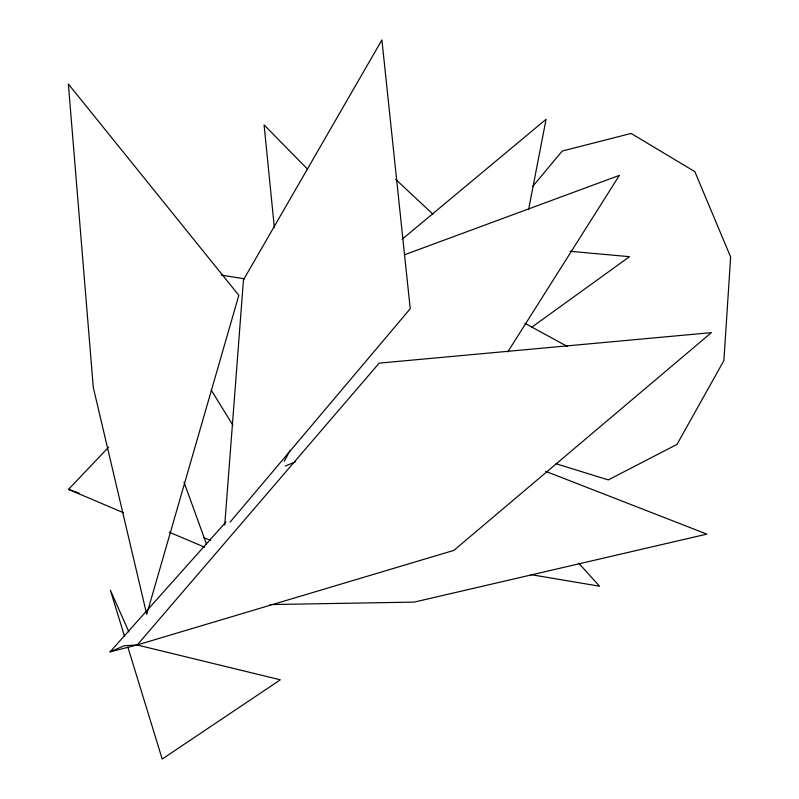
<?xml version="1.0" encoding="UTF-8"?>
<svg xmlns="http://www.w3.org/2000/svg" width="799" height="799" viewBox="0 0 799 799"><rect width="100%" height="100%" fill="white"/><g stroke="black" fill="none" stroke-linecap="round" stroke-linejoin="round"><path stroke-width="1.2" d="M224.739 525.063L243.465 279.85L381.902 39.95L410.237 308.744L230.082 522.127M528.578 209.658L546.087 119.271L402.107 239.271M146.726 614.401L238.831 295.3L68.364 84.015L93.293 387.425L146.437 613.183M284.244 461.353L290.137 450.366M507.784 351.89L619.385 175.371L404.314 254.851M532.923 186.137L562.246 151.041L631.1 133.443L694.84 171.645L730.636 257.008L723.884 360.599L676.993 444.394L608.289 479.909L556.064 463.74M110.072 651.854L124.185 645.732L137.248 644.943L379.165 363.136L711.38 332.634L453.872 550.381L137.248 644.943L110.072 651.854L225.927 521.997M123.445 512.718L68.504 489.378L108.684 447.12M531.834 327.181L629.502 256.679L569.987 251.295M285.313 466.037L295.68 461.732M269.942 604.573L414.182 602.106L706.865 534.122L545.597 471.32M221.133 275.086L244.524 278.821M530.646 574.571L599.54 586.216L578.726 563.185M136.829 644.913L280.339 679.809L162.197 759.05L127.89 647.25M68.504 489.378L79.081 493.163M203.605 537.697L210.656 540.224M169.228 532.164L204.714 547.235M524.943 323.315L567.44 346.506M395.665 179.336L432.928 214.202M307.805 169.448L264.089 124.904L274.357 227.705M211.286 390.222L232.928 425.248M128.899 631.909L110.362 590.161L124.604 636.543M184.03 482.236L206.452 544.029"/></g></svg>
